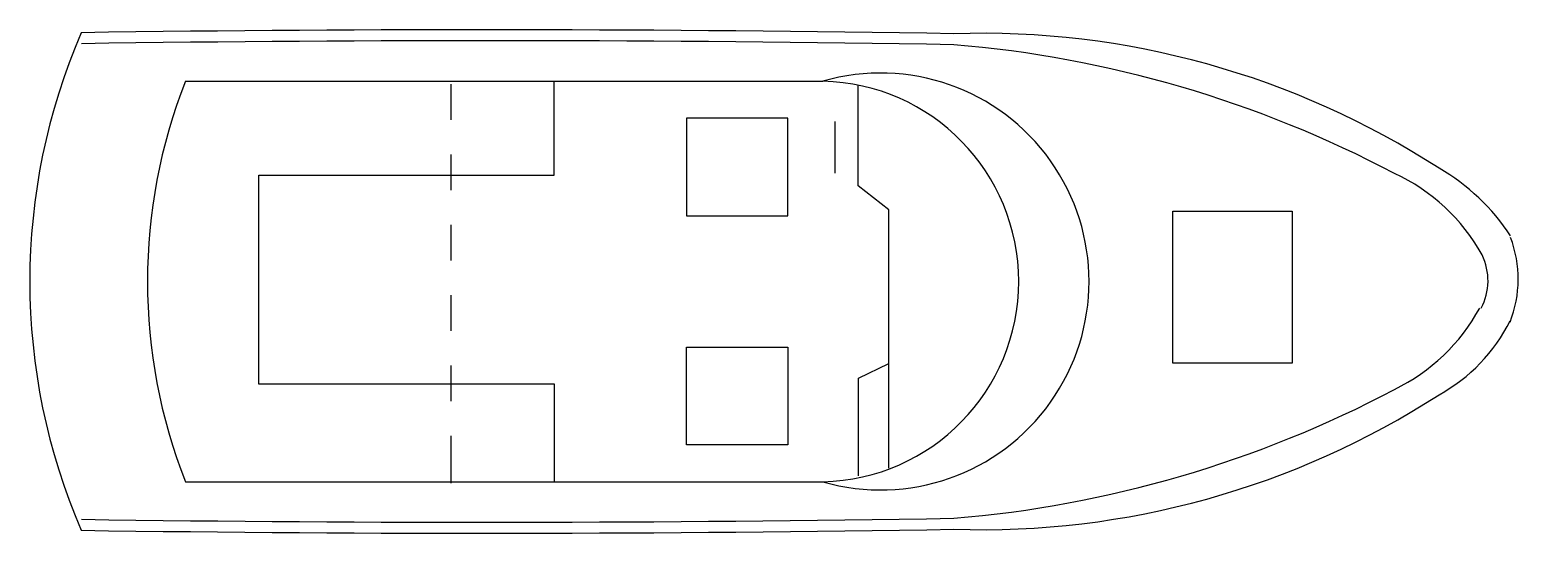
# Model space of a CAD drawing. Header units: millimetres. Extents: x -2135.29 to -2129.29, y 1585.71 to 1587.74.
import ezdxf

# ---------------------------------------------------------------- set-up
doc = ezdxf.new("R2010")
doc.units = ezdxf.units.MM
doc.header["$LTSCALE"] = 10
doc.layers.add('Embarcações', color=2, linetype='Continuous')

msp = doc.modelspace()

# ---------------------------------------------------------------- linework, layer by layer
at = {"layer": 'Embarcações'}
for p, q in [((-2134.6593, 1587.5347), (-2132.0902, 1587.5347)), ((-2133.5893, 1587.5234), (-2133.5893, 1587.3789)), ((-2133.1731, 1587.1564), (-2133.1731, 1587.5337)), ((-2131.9473, 1587.1134), (-2131.9473, 1587.5185)), ((-2132.6402, 1587.3863), (-2132.6402, 1586.9916)), ((-2132.2309, 1587.3863), (-2132.6402, 1587.3863)), ((-2132.2309, 1586.9916), (-2132.2309, 1587.3863)), ((-2132.0405, 1587.1645), (-2132.0405, 1587.3727)), ((-2133.5893, 1587.2399), (-2133.5893, 1587.0954)), ((-2134.3639, 1586.3133), (-2134.3639, 1587.1564)), ((-2134.3639, 1587.1564), (-2133.1731, 1587.1564)), ((-2131.8248, 1587.0165), (-2131.9473, 1587.1134)), ((-2131.8248, 1585.975), (-2131.8248, 1587.0165)), ((-2130.6794, 1586.3979), (-2130.6794, 1587.0117)), ((-2130.6794, 1587.0117), (-2130.1982, 1587.0117)), ((-2130.1982, 1587.0117), (-2130.1982, 1586.3979)), ((-2133.5893, 1586.9565), (-2133.5893, 1586.8119)), ((-2132.6402, 1586.9916), (-2132.2309, 1586.9916)), ((-2133.5893, 1586.673), (-2133.5893, 1586.5284)), ((-2132.6402, 1586.4635), (-2132.2309, 1586.4635)), ((-2132.6402, 1586.0688), (-2132.6402, 1586.4635)), ((-2132.2309, 1586.4635), (-2132.2309, 1586.0688)), ((-2133.5893, 1586.3895), (-2133.5893, 1586.245)), ((-2131.946, 1586.3383), (-2131.8237, 1586.3973)), ((-2130.1982, 1586.3979), (-2130.6794, 1586.3979)), ((-2133.1723, 1586.3133), (-2134.3639, 1586.3133)), ((-2133.1723, 1585.9196), (-2133.1723, 1586.3133)), ((-2131.946, 1585.9447), (-2131.946, 1586.3383)), ((-2133.5893, 1586.1061), (-2133.5893, 1585.9615)), ((-2133.5888, 1585.915), (-2133.5888, 1586.0596)), ((-2132.2309, 1586.0688), (-2132.6402, 1586.0688)), ((-2134.6593, 1585.9205), (-2132.0902, 1585.9205))]:
    msp.add_line(p, q, dxfattribs=at)
for centre, radius, start, end in [((-2132.7638, 1586.7276), 2.5234, 156.58722, 203.41278), ((-2133.4535, 1475.7468), 111.9953, 89.032173, 90.831893), ((-2131.4499, 1584.333), 3.3949, 57.10914, 91.88756), ((-2133.4535, 1475.7468), 111.951, 89.032173, 90.831893), ((-2131.9421, 1583.0841), 4.6134, 62.1361, 85.28006), ((-2131.8573, 1586.7276), 0.84, 253.9081, 106.0919), ((-2132.6177, 1586.7276), 2.1953, 158.42959, 201.57041), ((-2132.1081, 1586.7276), 0.8073, 271.27554, 88.72446), ((-2130.0245, 1586.4537), 0.8413, 32.92918, 60.19761), ((-2129.6063, 1587.1837), 0, 294.21829, 0), ((-2130.1039, 1586.467), 0.7648, 28.72157, 65.43422), ((-2129.7581, 1586.7372), 0.4708, 338.40524, 20.91945), ((-2129.6426, 1586.7308), 0.2337, 331.81284, 26.35758), ((-2130.132, 1586.9992), 0.7868, 296.09616, 331.22071), ((-2129.9348, 1586.8727), 0.6851, 298.65016, 333.75111), ((-2131.9421, 1590.3711), 4.6134, 274.71994, 297.8639), ((-2131.4499, 1589.1222), 3.3949, 268.11244, 302.89086), ((-2129.6063, 1586.2714), 0, 0, 65.78171), ((-2133.4535, 1697.7084), 111.951, 269.168107, 270.967827), ((-2133.4535, 1697.7084), 111.9953, 269.168107, 270.967827)]:
    msp.add_arc(centre, radius, start, end, dxfattribs=at)

doc.saveas('drawing.dxf')
